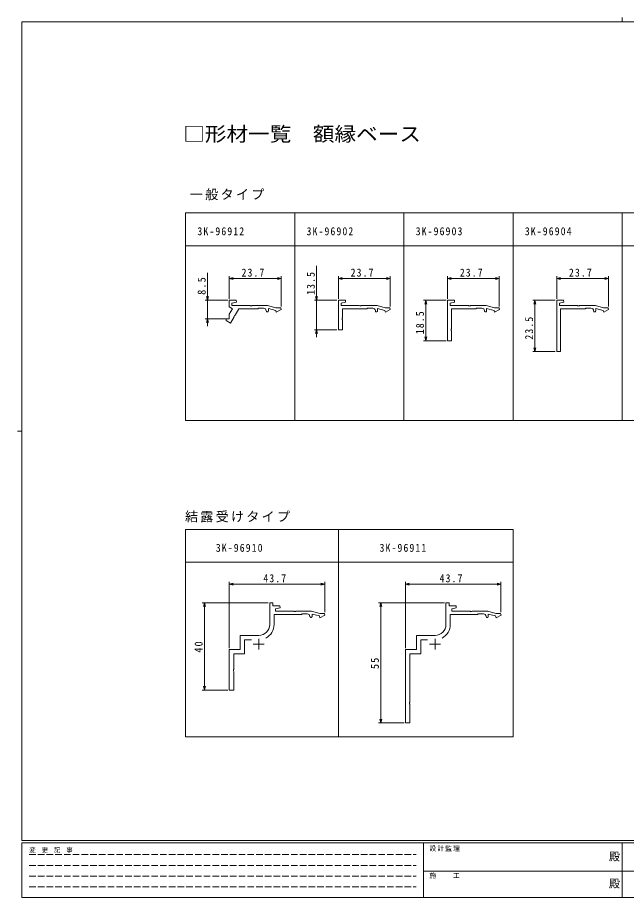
# Model space of a CAD drawing. Units: millimetres on the paper. Extents: x -297 to 270, y -210 to 193.
# Drawn here: x -297 to -18.1, y -210 to 193 of the extents above; entities that cross this region are included whole.
import ezdxf
from ezdxf.enums import TextEntityAlignment as Align

# ---------------------------------------------------------------- set-up
doc = ezdxf.new("R2010")
doc.units = ezdxf.units.MM
doc.linetypes.add('DASHED3', pattern=[4, 3, -1])
for name, color, linetype, lineweight in [('0-1_YKK_ZWAK', 7, 'Continuous', 9), ('0-3_YKK_11', 7, 'Continuous', 9), ('0-4_YKK_D', 6, 'Continuous', 9)]:
    doc.layers.add(name, color=color, linetype=linetype, lineweight=lineweight)
doc.layers.add('0-2_USER1', color=3, linetype='Continuous')
doc.styles.add('ＭＳ ゴシック', font='')
doc.styles.get('ＭＳ ゴシック').set_extended_font_data('MS Gothic')

msp = doc.modelspace()

# ---------------------------------------------------------------- linework, layer by layer
at = {"layer": '0-1_YKK_ZWAK'}
for p, q in [((-295, -184), (-295, 191)), ((255, 191), (-295, 191)), ((-19.99, 193), (-19.99, 191)), ((-220, 103.5), (180, 103.5)), ((-170, 103.5), (-170, 8.5)), ((-120, 103.5), (-120, 8.5)), ((-70, 103.5), (-70, 8.5)), ((-20, 103.5), (-20, 8.5)), ((-220, 88.5), (180, 88.5)), ((-297, 3.5), (-295, 3.5)), ((-220, -41.5), (-70, -41.5)), ((-150, -41.5), (-150, -136.5)), ((-70, -41.5), (-70, -136.5)), ((-220, -56.5), (-70, -56.5)), ((255, -184), (-295, -184)), ((-295, -210), (-295, -185)), ((228, -185), (-295, -185)), ((-111, -185), (-111, -210)), ((-20, -185), (-20, -210)), ((-111, -197.999), (-19, -197.999)), ((-19, -197.999), (73, -197.999)), ((-295, -210), (228, -210))]:
    msp.add_line(p, q, dxfattribs=at)
at = {"layer": '0-1_YKK_ZWAK', "linetype": 'DASHED3'}
for p, q in [((-291.715, -190.366), (-114.435, -190.366)), ((-291.715, -195.315), (-114.435, -195.315)), ((-291.715, -200.264), (-114.435, -200.264)), ((-291.715, -205.213), (-114.435, -205.213))]:
    msp.add_line(p, q, dxfattribs=at)
at = {"layer": '0-1_YKK_ZWAK'}
for points in [[(-220, 103.5), (-220, 8.5), (180, 8.5)], [(-220, -41.5), (-220, -136.5), (-70, -136.5)]]:
    msp.add_lwpolyline(points, dxfattribs=at)
at = {"layer": '0-3_YKK_11'}
for p, q in [((-200, 63.5), (-196.844, 63.5)), ((-200, 60.447), (-200, 63.5)), ((-196.764, 62.587), (-198.8, 62.228)), ((-198.8, 62.228), (-198.8, 61.1)), ((-198.8, 61.1), (-190.458, 61.1)), ((-196.844, 63.5), (-196.764, 62.587)), ((-190.458, 61.1), (-190.275, 60.98)), ((-190.275, 60.98), (-189.725, 60.98)), ((-189.725, 60.98), (-189.542, 61.1)), ((-189.542, 61.1), (-182.488, 61.1)), ((-182.488, 61.1), (-178.756, 60.1)), ((-146.844, 63.5), (-150, 63.5)), ((-150, 63.5), (-150, 50)), ((-148.8, 62.228), (-146.764, 62.587)), ((-148.8, 61.1), (-148.8, 62.228)), ((-140.458, 61.1), (-148.8, 61.1)), ((-146.764, 62.587), (-146.844, 63.5)), ((-140.275, 60.98), (-140.458, 61.1)), ((-139.725, 60.98), (-140.275, 60.98)), ((-139.542, 61.1), (-139.725, 60.98)), ((-132.297, 61.1), (-139.542, 61.1)), ((-128.565, 60.1), (-132.297, 61.1)), ((-100, 63.5), (-96.844, 63.5)), ((-100, 45), (-100, 63.5)), ((-96.764, 62.587), (-98.8, 62.228)), ((-98.8, 62.228), (-98.8, 61.1)), ((-98.8, 61.1), (-90.458, 61.1)), ((-96.844, 63.5), (-96.764, 62.587)), ((-90.458, 61.1), (-90.275, 60.98)), ((-90.275, 60.98), (-89.725, 60.98)), ((-89.725, 60.98), (-89.542, 61.1)), ((-89.542, 61.1), (-82.297, 61.1)), ((-82.297, 61.1), (-78.565, 60.1)), ((-46.844, 63.5), (-50, 63.5)), ((-50, 63.5), (-50, 40)), ((-48.8, 62.228), (-46.764, 62.587)), ((-48.8, 61.1), (-48.8, 62.228)), ((-40.458, 61.1), (-48.8, 61.1)), ((-46.764, 62.587), (-46.844, 63.5)), ((-40.275, 60.98), (-40.458, 61.1)), ((-39.725, 60.98), (-40.275, 60.98)), ((-39.542, 61.1), (-39.725, 60.98)), ((-32.297, 61.1), (-39.542, 61.1)), ((-28.565, 60.1), (-32.297, 61.1)), ((-198.573, 59.623), (-200, 60.447)), ((-200, 57.152), (-198.573, 59.623)), ((-200, 55), (-200, 57.152)), ((-197.575, 56.593), (-197.85, 56.116)), ((-197.379, 56.691), (-197.575, 56.593)), ((-195.7, 59.6), (-197.379, 56.691)), ((-187, 59.6), (-195.7, 59.6)), ((-186.7, 59.9), (-187, 59.6)), ((-184.3, 59.9), (-186.7, 59.9)), ((-182.1, 59.754), (-182.1, 58.7)), ((-178.708, 58.845), (-182.1, 59.754)), ((-178.756, 60.1), (-176.434, 60.1)), ((-178.494, 58.045), (-178.708, 58.845)), ((-176.233, 59.35), (-178.494, 58.045)), ((-176.434, 60.1), (-176.233, 59.35)), ((-148.2, 59.6), (-137, 59.6)), ((-148.2, 55.458), (-148.2, 59.6)), ((-137, 59.6), (-136.7, 59.9)), ((-136.7, 59.9), (-134.3, 59.9)), ((-132.1, 59.805), (-128.723, 58.9)), ((-132.1, 58.7), (-132.1, 59.805)), ((-128.723, 58.9), (-128.494, 58.045)), ((-126.434, 60.1), (-128.565, 60.1)), ((-128.494, 58.045), (-126.233, 59.35)), ((-126.233, 59.35), (-126.434, 60.1)), ((-98.2, 59.6), (-98.2, 50.458)), ((-87, 59.6), (-98.2, 59.6)), ((-86.7, 59.9), (-87, 59.6)), ((-84.3, 59.9), (-86.7, 59.9)), ((-82.1, 59.805), (-82.1, 58.7)), ((-78.723, 58.9), (-82.1, 59.805)), ((-78.494, 58.045), (-78.723, 58.9)), ((-78.565, 60.1), (-76.434, 60.1)), ((-76.233, 59.35), (-78.494, 58.045)), ((-76.434, 60.1), (-76.233, 59.35)), ((-48.2, 59.6), (-37, 59.6)), ((-48.2, 49.458), (-48.2, 59.6)), ((-37, 59.6), (-36.7, 59.9)), ((-36.7, 59.9), (-34.3, 59.9)), ((-32.1, 59.805), (-28.723, 58.9)), ((-32.1, 58.7), (-32.1, 59.805)), ((-28.723, 58.9), (-28.494, 58.045)), ((-26.434, 60.1), (-28.565, 60.1)), ((-28.494, 58.045), (-26.233, 59.35)), ((-26.233, 59.35), (-26.434, 60.1)), ((-201.4, 55), (-200, 55)), ((-201.4, 54.211), (-201.4, 55)), ((-199.458, 53.09), (-201.4, 54.211)), ((-197.838, 55.898), (-199.458, 53.09)), ((-197.85, 56.116), (-197.838, 55.898)), ((-148.32, 55.275), (-148.2, 55.458)), ((-148.32, 54.725), (-148.32, 55.275)), ((-148.2, 54.542), (-148.32, 54.725)), ((-148.2, 50), (-148.2, 54.542)), ((-150, 50), (-148.2, 50)), ((-98.2, 50.458), (-98.32, 50.275)), ((-98.32, 50.275), (-98.32, 49.725)), ((-98.32, 49.725), (-98.2, 49.542)), ((-98.2, 49.542), (-98.2, 45)), ((-48.32, 49.275), (-48.2, 49.458)), ((-48.32, 48.725), (-48.32, 49.275)), ((-48.2, 48.542), (-48.32, 48.725)), ((-48.2, 45.458), (-48.2, 48.542)), ((-98.2, 45), (-100, 45)), ((-48.32, 45.275), (-48.2, 45.458)), ((-48.32, 44.725), (-48.32, 45.275)), ((-48.2, 44.542), (-48.32, 44.725)), ((-48.2, 40), (-48.2, 44.542)), ((-50, 40), (-48.2, 40)), ((-181.5, -75), (-180, -75)), ((-181.5, -85), (-181.5, -75)), ((-180, -75), (-180, -76.5)), ((-180, -76.5), (-176.844, -76.5)), ((-176.844, -76.5), (-176.764, -77.413)), ((-100.757, -75), (-99.257, -75)), ((-100.757, -85), (-100.757, -75)), ((-99.257, -75), (-99.257, -76.5)), ((-99.257, -76.5), (-96.1, -76.5)), ((-96.1, -76.5), (-96.02, -77.413)), ((-179.5, -80.4), (-179.5, -85)), ((-167, -80.4), (-179.5, -80.4)), ((-176.764, -77.413), (-178.8, -77.772)), ((-178.8, -77.772), (-178.8, -78.9)), ((-178.8, -78.9), (-170.458, -78.9)), ((-170.458, -78.9), (-170.275, -79.02)), ((-170.275, -79.02), (-169.725, -79.02)), ((-169.725, -79.02), (-169.542, -78.9)), ((-169.542, -78.9), (-162.297, -78.9)), ((-166.7, -80.1), (-167, -80.4)), ((-164.3, -80.1), (-166.7, -80.1)), ((-162.297, -78.9), (-158.565, -79.9)), ((-162.1, -80.195), (-162.1, -81.3)), ((-158.723, -81.1), (-162.1, -80.195)), ((-158.565, -79.9), (-156.434, -79.9)), ((-156.434, -79.9), (-156.233, -80.65)), ((-98.757, -80.4), (-98.757, -85)), ((-86.257, -80.4), (-98.757, -80.4)), ((-96.02, -77.413), (-98.057, -77.772)), ((-98.057, -77.772), (-98.057, -78.9)), ((-98.057, -78.9), (-89.715, -78.9)), ((-89.715, -78.9), (-89.532, -79.02)), ((-89.532, -79.02), (-88.982, -79.02)), ((-88.982, -79.02), (-88.798, -78.9)), ((-88.798, -78.9), (-81.554, -78.9)), ((-85.957, -80.1), (-86.257, -80.4)), ((-83.557, -80.1), (-85.957, -80.1)), ((-81.554, -78.9), (-77.822, -79.9)), ((-81.357, -80.195), (-81.357, -81.3)), ((-77.98, -81.1), (-81.357, -80.195)), ((-77.822, -79.9), (-75.691, -79.9)), ((-75.691, -79.9), (-75.49, -80.65)), ((-158.494, -81.955), (-158.723, -81.1)), ((-156.233, -80.65), (-158.494, -81.955)), ((-77.75, -81.955), (-77.98, -81.1)), ((-75.49, -80.65), (-77.75, -81.955)), ((-195, -90), (-186.5, -90)), ((-195, -96.5), (-195, -90)), ((-193, -92), (-193, -98.5)), ((-189.882, -92), (-193, -92)), ((-186.5, -91.5), (-186.5, -96.5)), ((-114.257, -90), (-105.757, -90)), ((-114.257, -96.5), (-114.257, -90)), ((-112.257, -92), (-112.257, -98.5)), ((-109.139, -92), (-112.257, -92)), ((-105.757, -91.5), (-105.757, -96.5)), ((-200, -96.5), (-195, -96.5)), ((-200, -115), (-200, -96.5)), ((-189, -94), (-184, -94)), ((-119.257, -96.5), (-114.257, -96.5)), ((-119.257, -130), (-119.257, -96.5)), ((-108.257, -94), (-103.257, -94)), ((-198, -98.5), (-198, -105.542)), ((-193, -98.5), (-198, -98.5)), ((-117.257, -98.5), (-117.257, -120.542)), ((-112.257, -98.5), (-117.257, -98.5)), ((-198, -105.542), (-198.12, -105.725)), ((-198.12, -105.725), (-198.12, -106.275)), ((-198.12, -106.275), (-198, -106.458)), ((-198, -106.458), (-198, -115)), ((-198, -115), (-200, -115)), ((-117.257, -120.542), (-117.377, -120.725)), ((-117.377, -120.725), (-117.377, -121.275)), ((-117.377, -121.275), (-117.257, -121.458)), ((-117.257, -121.458), (-117.257, -130)), ((-117.257, -130), (-119.257, -130))]:
    msp.add_line(p, q, dxfattribs=at)
for centre, radius, start, end in [((-184.3, 58.7), 1.2, 0, 89.99998), ((-182.6, 58.7), 0.5, 179.99998, 0), ((-134.3, 58.7), 1.2, 0, 89.99998), ((-132.6, 58.7), 0.5, 179.99998, 0), ((-84.3, 58.7), 1.2, 0, 89.99998), ((-82.6, 58.7), 0.5, 179.99998, 0), ((-34.3, 58.7), 1.2, 0, 89.99998), ((-32.6, 58.7), 0.5, 179.99998, 0), ((-164.3, -81.3), 1.2, 0, 89.99998), ((-83.557, -81.3), 1.2, 0, 89.99998), ((-162.6, -81.3), 0.5, 179.99998, 0), ((-81.857, -81.3), 0.5, 179.99998, 0), ((-186.5, -85), 5, 270, 359.99998), ((-186.5, -85), 7, 297.81677, 359.99998), ((-105.757, -85), 5, 270, 359.99998), ((-105.757, -85), 7, 297.81677, 359.99998)]:
    msp.add_arc(centre, radius, start, end, dxfattribs=at)
at = {"layer": '0-4_YKK_D'}
for p, q in [((-160, 63.5), (-160, 79.333)), ((-210, 63.5), (-210, 76.133)), ((-200, 64.2), (-200, 74.5)), ((-200, 73.5), (-198.3, 73.956)), ((-200, 73.5), (-198.3, 73.5)), ((-198.3, 73.045), (-200, 73.5)), ((-198.3, 73.5), (-178, 73.5)), ((-178, 73.956), (-176.3, 73.5)), ((-176.3, 73.5), (-178, 73.5)), ((-176.3, 73.5), (-178, 73.045)), ((-176.3, 60.6), (-176.3, 74.5)), ((-150, 64.2), (-150, 74.5)), ((-150, 73.5), (-148.3, 73.956)), ((-150, 73.5), (-148.3, 73.5)), ((-148.3, 73.045), (-150, 73.5)), ((-148.3, 73.5), (-128, 73.5)), ((-128, 73.956), (-126.3, 73.5)), ((-126.3, 73.5), (-128, 73.5)), ((-126.3, 73.5), (-128, 73.045)), ((-126.3, 60.6), (-126.3, 74.5)), ((-100, 64.2), (-100, 74.5)), ((-100, 73.5), (-98.3, 73.956)), ((-100, 73.5), (-98.3, 73.5)), ((-98.3, 73.045), (-100, 73.5)), ((-98.3, 73.5), (-78, 73.5)), ((-78, 73.956), (-76.3, 73.5)), ((-76.3, 73.5), (-78, 73.5)), ((-76.3, 73.5), (-78, 73.045)), ((-76.3, 60.6), (-76.3, 74.5)), ((-50, 64.2), (-50, 74.5)), ((-50, 73.5), (-48.3, 73.956)), ((-50, 73.5), (-48.3, 73.5)), ((-48.3, 73.045), (-50, 73.5)), ((-48.3, 73.5), (-28, 73.5)), ((-28, 73.956), (-26.3, 73.5)), ((-26.3, 73.5), (-28, 73.5)), ((-26.3, 73.5), (-28, 73.045)), ((-26.3, 60.6), (-26.3, 74.5)), ((-210, 63.5), (-210.456, 65.2)), ((-210, 65.2), (-210, 66.9)), ((-210, 63.5), (-210, 65.2)), ((-209.544, 65.2), (-210, 63.5)), ((-160, 63.5), (-160.456, 65.2)), ((-160, 65.2), (-160, 66.9)), ((-160, 63.5), (-160, 65.2)), ((-159.544, 65.2), (-160, 63.5)), ((-200.7, 63.5), (-211, 63.5)), ((-210, 63.5), (-210, 61.8)), ((-210, 56.7), (-210, 61.8)), ((-150.7, 63.5), (-161, 63.5)), ((-160, 63.5), (-160, 61.8)), ((-160, 51.7), (-160, 61.8)), ((-100.7, 63.5), (-111, 63.5)), ((-110.456, 61.8), (-110, 63.5)), ((-110, 63.5), (-110, 61.8)), ((-110, 63.5), (-109.544, 61.8)), ((-110, 46.7), (-110, 61.8)), ((-50.7, 63.5), (-61, 63.5)), ((-60.456, 61.8), (-60, 63.5)), ((-60, 63.5), (-60, 61.8)), ((-60, 63.5), (-59.544, 61.8)), ((-60, 41.7), (-60, 61.8)), ((-210, 55), (-210, 56.7)), ((-200.7, 55), (-211, 55)), ((-210.456, 53.3), (-210, 55)), ((-210, 55), (-210, 53.3)), ((-210, 55), (-209.544, 53.3)), ((-210, 53.3), (-210, 51.6)), ((-150.7, 50), (-161, 50)), ((-160.456, 48.3), (-160, 50)), ((-160, 50), (-160, 51.7)), ((-160, 50), (-160, 48.3)), ((-160, 50), (-159.544, 48.3)), ((-160, 48.3), (-160, 46.6)), ((-100.7, 45), (-111, 45)), ((-110, 45), (-110.456, 46.7)), ((-110, 45), (-110, 46.7)), ((-109.544, 46.7), (-110, 45)), ((-60, 40), (-60.456, 41.7)), ((-60, 40), (-60, 41.7)), ((-59.544, 41.7), (-60, 40)), ((-50.7, 40), (-61, 40)), ((-200, -95.8), (-200, -65.5)), ((-200, -66.5), (-198.3, -66.044)), ((-200, -66.5), (-198.3, -66.5)), ((-198.3, -66.955), (-200, -66.5)), ((-198.3, -66.5), (-158, -66.5)), ((-158, -66.044), (-156.3, -66.5)), ((-156.3, -66.5), (-158, -66.5)), ((-156.3, -66.5), (-158, -66.955)), ((-156.3, -79.4), (-156.3, -65.5)), ((-119.257, -95.8), (-119.257, -65.5)), ((-119.257, -66.5), (-117.557, -66.044)), ((-119.257, -66.5), (-117.557, -66.5)), ((-117.557, -66.955), (-119.257, -66.5)), ((-117.557, -66.5), (-77.257, -66.5)), ((-77.257, -66.044), (-75.557, -66.5)), ((-75.557, -66.5), (-77.257, -66.5)), ((-75.557, -66.5), (-77.257, -66.955)), ((-75.557, -79.4), (-75.557, -65.5)), ((-182.2, -75), (-212.387, -75)), ((-211.842, -76.7), (-211.387, -75)), ((-211.387, -75), (-211.387, -76.7)), ((-211.387, -75), (-210.931, -76.7)), ((-101.457, -75), (-131.643, -75)), ((-131.099, -76.7), (-130.643, -75)), ((-130.643, -75), (-130.643, -76.7)), ((-130.643, -75), (-130.188, -76.7)), ((-211.387, -76.7), (-211.387, -113.3)), ((-130.643, -76.7), (-130.643, -128.3)), ((-200.7, -115), (-212.387, -115)), ((-211.387, -115), (-211.842, -113.3)), ((-211.387, -115), (-211.387, -113.3)), ((-210.931, -113.3), (-211.387, -115)), ((-130.643, -130), (-131.099, -128.3)), ((-130.643, -130), (-130.643, -128.3)), ((-130.188, -128.3), (-130.643, -130)), ((-119.957, -130), (-131.643, -130))]:
    msp.add_line(p, q, dxfattribs=at)

# ---------------------------------------------------------------- texts
at = {"layer": '0-1_YKK_ZWAK', "color": 3, "style": 'ＭＳ ゴシック'}
for p in [(-26.058, -194.254), (-26.058, -206.627)]:
    msp.add_text('殿', height=3.666, dxfattribs=at).set_placement(p, align=Align.BOTTOM_LEFT)
at = {"layer": '0-1_YKK_ZWAK', "char_height": 2.199, "attachment_point": 7, "style": 'ＭＳ ゴシック'}
for s, insert in [('\\T1.22;\\W0.95;変\\~更\\~記\\~事', (-291.633, -189.605)), ('\\T1.17;設計監理', (-108.308, -188.952)), ('\\T1.17;施\u3000\u3000工', (-108.308, -201.324))]:
    msp.add_mtext(s, dxfattribs=dict(at, insert=insert))
at = {"layer": '0-2_USER1', "color": 6, "style": 'ＭＳ ゴシック', "width": 1.1}
msp.add_text('□形材一覧\u3000額縁ベース', height=6.598, dxfattribs=at).set_placement((-221.112, 134.396), align=Align.BOTTOM_LEFT)
at = {"layer": '0-2_USER1', "attachment_point": 7, "style": 'ＭＳ ゴシック'}
for s, insert, char_height in [('\\T1.17;一般タイプ', (-218.049, 109.329), 4.399), ('\\T1.22;\\W0.9;3K-96912', (-214.624, 93.25), 3.666), ('\\T1.22;\\W0.9;3K-96902', (-164.623, 93.25), 3.666), ('\\T1.22;\\W0.9;3K-96903', (-114.623, 93.25), 3.666), ('\\T1.22;\\W0.9;3K-96904', (-64.623, 93.25), 3.666), ('\\T1.17;結露受けタイプ', (-220.32, -38.24), 4.399), ('\\T1.22;\\W0.9;3K-96910', (-206.18, -51.75), 3.666), ('\\T1.22;\\W0.9;3K-96911', (-131.18, -51.75), 3.666)]:
    msp.add_mtext(s, dxfattribs=dict(at, insert=insert, char_height=char_height))
at = {"layer": '0-4_YKK_D', "color": 3, "char_height": 3.666, "attachment_point": 7, "style": 'ＭＳ ゴシック'}
for s, insert in [('\\T1.22;\\W0.9;23.7', (-194.417, 74.3)), ('\\T1.22;\\W0.9;23.7', (-144.417, 74.3)), ('\\T1.22;\\W0.9;23.7', (-94.417, 74.3)), ('\\T1.22;\\W0.9;23.7', (-44.417, 74.3)), ('\\T1.22;\\W0.9;43.7', (-184.417, -65.7)), ('\\T1.22;\\W0.9;43.7', (-103.673, -65.7))]:
    msp.add_mtext(s, dxfattribs=dict(at, insert=insert))
at = {"layer": '0-4_YKK_D', "color": 3, "char_height": 3.666, "attachment_point": 7, "rotation": 90, "style": 'ＭＳ ゴシック'}
for s, insert in [('\\T1.21;\\W0.95;8.5', (-210.8, 66)), ('\\T1.22;\\W0.9;13.5', (-160.8, 66)), ('\\T1.22;\\W0.9;18.5', (-110.8, 47.983)), ('\\T1.22;\\W0.9;23.5', (-60.8, 45.483)), ('\\T1.21;\\W0.95;40', (-212.186, -97.933)), ('\\T1.21;\\W0.95;55', (-131.443, -105.433))]:
    msp.add_mtext(s, dxfattribs=dict(at, insert=insert))

doc.saveas('drawing.dxf')
